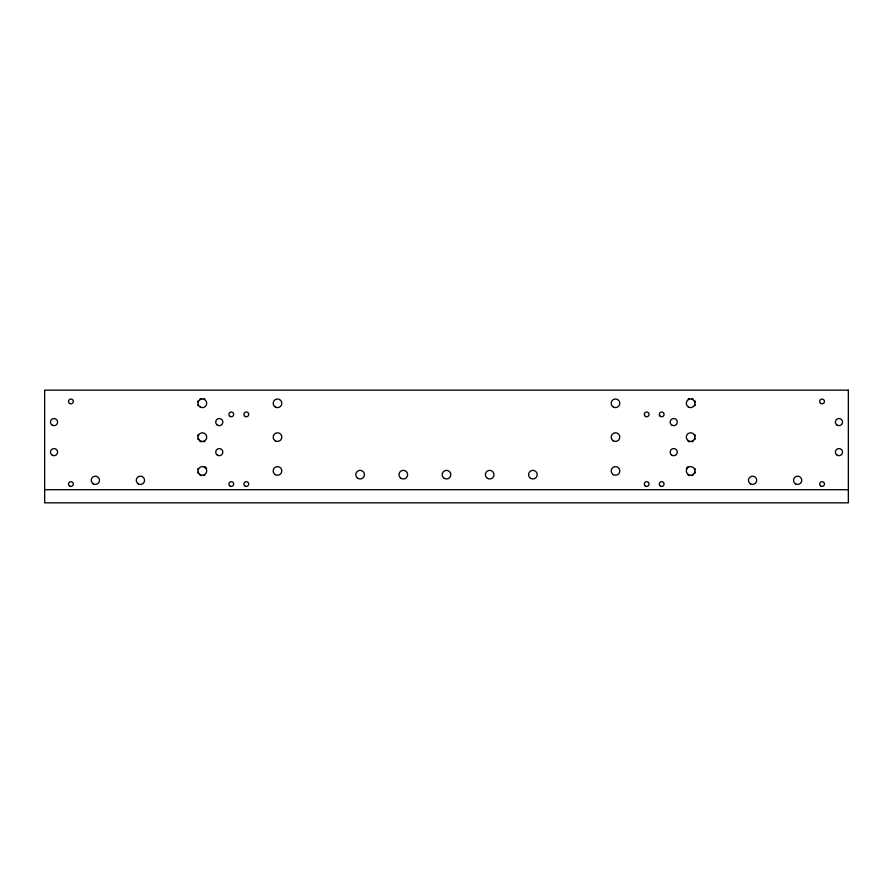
<?xml version="1.0" encoding="UTF-8"?>
<svg xmlns="http://www.w3.org/2000/svg" width="893" height="893" viewBox="0 0 893 893"><rect width="100%" height="100%" fill="white"/><g stroke="black" fill="none" stroke-linecap="round" stroke-linejoin="round"><path stroke-width="1.34" d="M44.65 489.688L848.35 489.688M695.334 404.574A4.878 4.878 0 0 1 694.843 405.757M688.168 399.082A4.878 4.878 0 0 1 689.351 398.591M691.874 398.591A4.878 4.878 0 0 1 693.057 399.082M694.843 400.868A4.878 4.878 0 0 1 695.334 402.051M695.334 438.374A4.878 4.878 0 0 1 694.843 439.557M693.057 441.343A4.878 4.878 0 0 1 691.874 441.823M689.351 441.823A4.878 4.878 0 0 1 688.168 441.343M694.843 434.668A4.878 4.878 0 0 1 695.334 435.851M695.334 472.174A4.878 4.878 0 0 1 694.843 473.357M693.057 475.143A4.878 4.878 0 0 1 691.874 475.623M689.351 475.623A4.878 4.878 0 0 1 688.168 475.143M686.382 468.468A4.878 4.878 0 0 1 688.168 466.682M694.843 468.468A4.878 4.878 0 0 1 695.334 469.651M204.832 475.143A4.878 4.878 0 0 1 203.649 475.623M201.126 475.623A4.878 4.878 0 0 1 199.943 475.143M198.157 473.357A4.878 4.878 0 0 1 197.666 472.174M197.666 469.651A4.878 4.878 0 0 1 198.157 468.468M204.832 466.682A4.878 4.878 0 0 1 206.618 468.468M204.832 441.343A4.878 4.878 0 0 1 203.649 441.823M201.126 441.823A4.878 4.878 0 0 1 199.943 441.343M198.157 439.557A4.878 4.878 0 0 1 197.666 438.374M197.666 435.851A4.878 4.878 0 0 1 198.157 434.668M198.157 405.757A4.878 4.878 0 0 1 197.666 404.574M197.666 402.051A4.878 4.878 0 0 1 198.157 400.868M199.943 399.082A4.878 4.878 0 0 1 201.126 398.591M203.649 398.591A4.878 4.878 0 0 1 204.832 399.082M848.35 390.163L44.65 390.163L44.65 502.837L848.35 502.837L848.35 390.163M357.959 478.402A4.32 4.32 0 0 0 364.444 474.663A4.32 4.32 0 0 0 357.959 470.924A4.32 4.32 0 0 0 357.959 478.402M401.147 478.402A4.32 4.32 0 0 0 407.632 474.663A4.32 4.32 0 0 0 401.147 470.924A4.32 4.32 0 0 0 401.147 478.402M444.346 478.402A4.32 4.32 0 0 0 450.82 474.663A4.32 4.32 0 0 0 444.346 470.924A4.32 4.32 0 0 0 444.346 478.402M487.533 478.402A4.32 4.32 0 0 0 494.008 474.663A4.32 4.32 0 0 0 487.533 470.924A4.32 4.32 0 0 0 487.533 478.402M530.721 478.402A4.32 4.32 0 0 0 537.195 474.663A4.32 4.32 0 0 0 530.721 470.924A4.32 4.32 0 0 0 530.721 478.402M52.252 425.18A3.572 3.572 0 0 0 57.61 422.088A3.572 3.572 0 0 0 52.252 418.996A3.572 3.572 0 0 0 52.252 425.18M52.252 455.218A3.572 3.572 0 0 0 57.61 452.137A3.572 3.572 0 0 0 52.252 449.045A3.572 3.572 0 0 0 52.252 455.218M837.176 425.18A3.572 3.572 0 0 0 842.534 422.088A3.572 3.572 0 0 0 837.176 418.996A3.572 3.572 0 0 0 837.176 425.18M837.176 455.218A3.572 3.572 0 0 0 842.534 452.137A3.572 3.572 0 0 0 837.176 449.045A3.572 3.572 0 0 0 837.176 455.218M820.868 403.502A2.389 2.389 0 0 0 824.451 401.437A2.389 2.389 0 0 0 820.868 399.372A2.389 2.389 0 0 0 820.868 403.502M69.743 403.502A2.389 2.389 0 0 0 73.326 401.437A2.389 2.389 0 0 0 69.743 399.372A2.389 2.389 0 0 0 69.743 403.502M69.743 486.127A2.389 2.389 0 0 0 73.326 484.051A2.389 2.389 0 0 0 69.743 481.986A2.389 2.389 0 0 0 69.743 486.127M820.745 486.038A2.389 2.389 0 0 0 824.44 484.207A2.389 2.389 0 0 0 821.002 481.919A2.389 2.389 0 0 0 820.745 486.038M750.522 483.883A4.13 4.13 0 0 0 756.717 480.3A4.13 4.13 0 0 0 750.522 476.728A4.13 4.13 0 0 0 750.522 483.883M795.585 483.883A4.13 4.13 0 0 0 801.78 480.3A4.13 4.13 0 0 0 795.585 476.728A4.13 4.13 0 0 0 795.585 483.883M93.285 483.883A4.13 4.13 0 0 0 99.48 480.3A4.13 4.13 0 0 0 93.285 476.728A4.13 4.13 0 0 0 93.285 483.883M138.348 483.883A4.13 4.13 0 0 0 144.554 480.3A4.13 4.13 0 0 0 138.348 476.728A4.13 4.13 0 0 0 138.348 483.883M688.458 474.652A4.32 4.32 0 0 0 694.933 470.912A4.32 4.32 0 0 0 688.458 467.173A4.32 4.32 0 0 0 688.458 474.652M687.565 440.16A4.32 4.32 0 0 0 694.787 438.229A4.32 4.32 0 0 0 689.496 432.938A4.32 4.32 0 0 0 687.565 440.16M688.458 407.052A4.32 4.32 0 0 0 694.933 403.312A4.32 4.32 0 0 0 688.458 399.573A4.32 4.32 0 0 0 688.458 407.052M199.329 473.971A4.32 4.32 0 0 0 206.562 472.029A4.32 4.32 0 0 0 201.271 466.738A4.32 4.32 0 0 0 199.329 473.971M200.222 407.052A4.32 4.32 0 0 0 206.707 403.312A4.32 4.32 0 0 0 200.222 399.573A4.32 4.32 0 0 0 200.222 407.052M199.329 440.16A4.32 4.32 0 0 0 206.562 438.229A4.32 4.32 0 0 0 201.271 432.938A4.32 4.32 0 0 0 199.329 440.16M645.483 416.451A2.389 2.389 0 0 0 649.055 414.385A2.389 2.389 0 0 0 645.483 412.32A2.389 2.389 0 0 0 645.483 416.451M660.005 416.071A2.389 2.389 0 0 0 664.001 415.011A2.389 2.389 0 0 0 661.077 412.086A2.389 2.389 0 0 0 660.005 416.071M660.507 486.127A2.389 2.389 0 0 0 664.079 484.051A2.389 2.389 0 0 0 660.507 481.986A2.389 2.389 0 0 0 660.507 486.127M645.483 486.127A2.389 2.389 0 0 0 649.055 484.051A2.389 2.389 0 0 0 645.483 481.986A2.389 2.389 0 0 0 645.483 486.127M245.128 486.127A2.389 2.389 0 0 0 248.712 484.051A2.389 2.389 0 0 0 245.128 481.986A2.389 2.389 0 0 0 245.128 486.127M230.115 486.127A2.389 2.389 0 0 0 233.687 484.051A2.389 2.389 0 0 0 230.115 481.986A2.389 2.389 0 0 0 230.115 486.127M230.115 416.451A2.389 2.389 0 0 0 233.687 414.385A2.389 2.389 0 0 0 230.115 412.32A2.389 2.389 0 0 0 230.115 416.451M245.128 416.451A2.389 2.389 0 0 0 248.712 414.385A2.389 2.389 0 0 0 245.128 412.32A2.389 2.389 0 0 0 245.128 416.451M671.413 454.861A3.572 3.572 0 0 0 677.229 452.762A3.572 3.572 0 0 0 672.496 448.777A3.572 3.572 0 0 0 671.413 454.861M671.927 425.18A3.572 3.572 0 0 0 677.285 422.088A3.572 3.572 0 0 0 671.927 418.996A3.572 3.572 0 0 0 671.927 425.18M216.865 424.711A3.572 3.572 0 0 0 222.77 422.88A3.572 3.572 0 0 0 218.227 418.683A3.572 3.572 0 0 0 216.865 424.711M217.501 455.218A3.572 3.572 0 0 0 222.848 452.137A3.572 3.572 0 0 0 217.501 449.045A3.572 3.572 0 0 0 217.501 455.218M275.334 407.052A4.32 4.32 0 0 0 281.82 403.312A4.32 4.32 0 0 0 275.334 399.573A4.32 4.32 0 0 0 275.334 407.052M275.334 440.852A4.32 4.32 0 0 0 281.82 437.112A4.32 4.32 0 0 0 275.334 433.373A4.32 4.32 0 0 0 275.334 440.852M275.334 474.652A4.32 4.32 0 0 0 281.82 470.912A4.32 4.32 0 0 0 275.334 467.173A4.32 4.32 0 0 0 275.334 474.652M613.346 474.652A4.32 4.32 0 0 0 619.82 470.912A4.32 4.32 0 0 0 613.346 467.173A4.32 4.32 0 0 0 613.346 474.652M613.346 440.852A4.32 4.32 0 0 0 619.82 437.112A4.32 4.32 0 0 0 613.346 433.373A4.32 4.32 0 0 0 613.346 440.852M613.346 407.052A4.32 4.32 0 0 0 619.82 403.312A4.32 4.32 0 0 0 613.346 399.573A4.32 4.32 0 0 0 613.346 407.052"/></g></svg>
